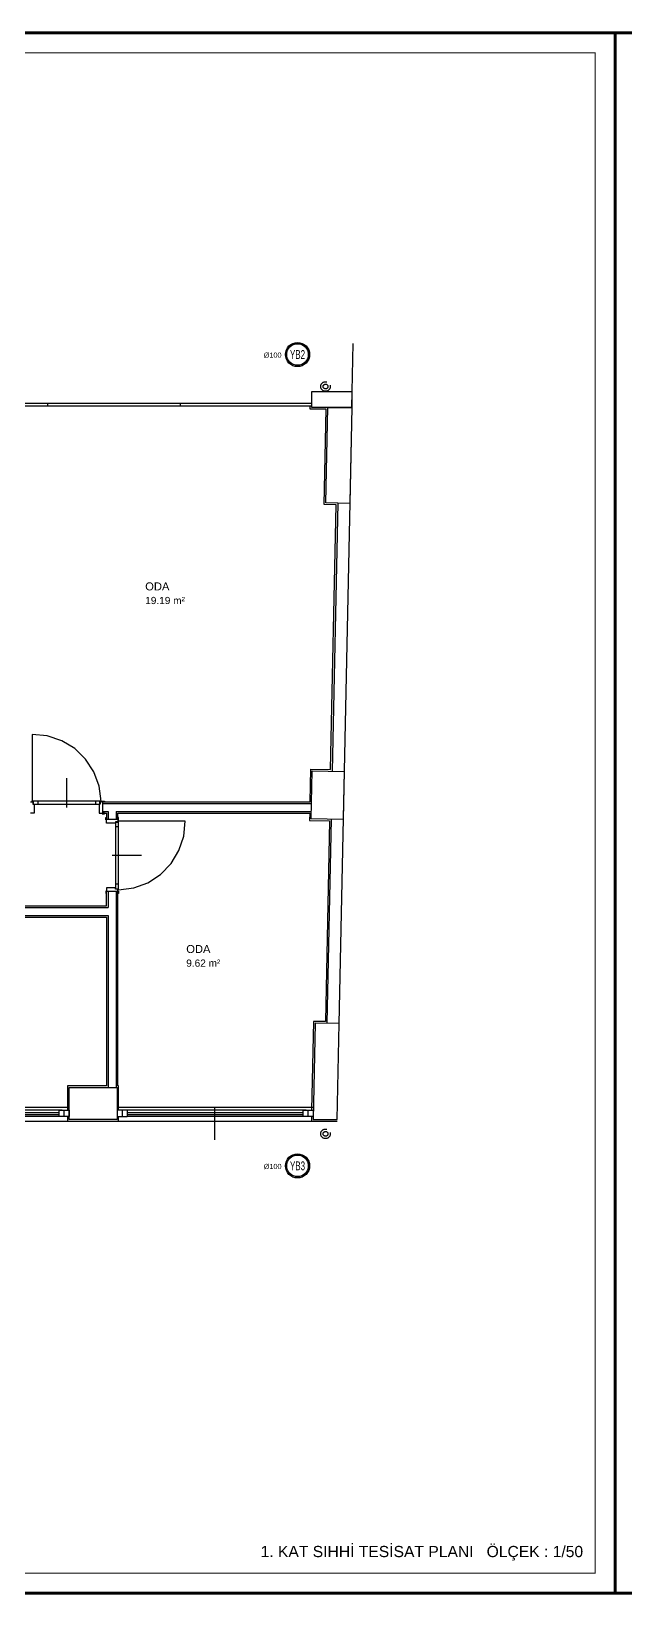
# Model space of a CAD drawing. Header units: centimetres. Extents: x -3952 to 26292, y -15092 to -10712.
# Drawn here: x 10670 to 11413, y -12902 to -10948 of the extents above; entities that cross this region are included whole.
import ezdxf
from ezdxf.enums import TextEntityAlignment as Align

# ---------------------------------------------------------------- set-up
doc = ezdxf.new("R2010")
doc.units = ezdxf.units.CM
doc.linetypes.add('YAGMUR HATTI', pattern=[36, 30, -6])
for name, color, linetype in [('MIMARI', 8, 'Continuous'), ('MIMARI-KOLON', 8, 'Continuous'), ('MIMARI-YAZI', 8, 'Continuous'), ('MTY-PAFTA', 7, 'Continuous'), ('MTY-PISSU-KOLONNO', 211, 'Continuous'), ('MTY-YAGMUR-BORUSU', 3, 'YAGMUR HATTI'), ('MTY-YAGMUR-BORUSU-CAP', 3, 'Continuous'), ('MTY-YAGMURSU-KOLON NO', 7, 'Continuous')]:
    doc.layers.add(name, color=color, linetype=linetype)
doc.layers.add('ROTAS-PAFTA-SINIRI', color=8, linetype='Continuous', plot=False)
doc.styles.add('ANOTATIVO', font='arial.ttf')
doc.styles.add('ROTAS', font='arial.ttf')

# ---------------------------------------------------------------- blocks, each defined once
blk = doc.blocks.new('ROTAS_PAFTA')
blk.add_lwpolyline([(0, 0), (1, 0), (1, 1), (0, 1)], close=True)
blk = doc.blocks.new('MTY-KOLON NO YAGMUR')
at = {"layer": 'MTY-YAGMURSU-KOLON NO', "linetype": 'Continuous', "ltscale": 100}
blk.add_circle((0, 0), 27.5, dxfattribs=at)
at = {"layer": 'MTY-YAGMURSU-KOLON NO', "color": 7, "linetype": 'Continuous', "ltscale": 100}
blk.add_circle((0, 0), 24.5, dxfattribs=at)
at = {"style": 'ANOTATIVO', "width": 0.65}
blk.add_attdef('K', text='', height=20, dxfattribs=at).set_placement((0, 0), align=Align.MIDDLE_CENTER)

msp = doc.modelspace()

# ---------------------------------------------------------------- linework, layer by layer
at = {"layer": 'MIMARI'}
for p, q in [((11070.9, -11418.1), (11072.6, -11338.1)), ((10690.4, -11413.1), (10690.4, -11416.1)), ((10856.4, -11413.1), (10856.4, -11416.1)), ((11070.9, -11418.1), (11054.7, -12188.6)), ((11053.4, -11537.7), (11046.4, -11872.7)), ((10671.3, -11826.9), (10671.3, -11910.1)), ((10714.4, -11881.6), (10714.4, -11918.3)), ((10669.4, -11911.1), (10672.3, -11911.1)), ((10757.4, -11910.1), (10671.3, -11910.1)), ((10671.3, -11911.1), (10671.3, -11910.1)), ((10672.8, -11911), (10671.3, -11911)), ((10672.3, -11911.1), (10672.3, -11914)), ((10672.3, -11914), (10673.8, -11914)), ((10672.8, -11913.9), (10672.8, -11911)), ((10672.8, -11913.9), (10755.9, -11913.9)), ((10673.8, -11914), (10673.8, -11925.1)), ((10678.4, -11910.1), (10678.4, -11913.9)), ((10750.3, -11910.1), (10750.3, -11913.9)), ((10754.9, -11914), (10754.9, -11925.1)), ((10756.4, -11914), (10754.9, -11914)), ((10755.9, -11913.9), (10755.9, -11911)), ((10755.9, -11911), (10757.4, -11911)), ((10759.4, -11911.1), (10756.4, -11911.1)), ((10756.4, -11911.1), (10756.4, -11914)), ((10757.4, -11911.1), (10757.4, -11910.1)), ((10758.8, -11910.1), (10761.8, -11910.1)), ((10758.8, -11911.1), (10758.8, -11910.1)), ((10761.8, -11911.1), (10758.8, -11911.1)), ((10759.4, -11911.1), (10759.4, -11925.1)), ((10759.4, -11913.1), (11020.6, -11913.1)), ((10759.4, -11913.1), (10759.4, -11923.1)), ((10761.8, -11910.1), (10761.8, -11911.1)), ((10673.8, -11925.1), (10669.4, -11925.1)), ((10754.9, -11925.1), (10759.4, -11925.1)), ((10758.8, -11925.1), (10758.8, -11926.2)), ((10761.9, -11925.1), (10758.8, -11925.1)), ((10758.8, -11926.2), (10761.9, -11926.2)), ((10759.4, -11923.1), (10766.4, -11923.1)), ((10761.9, -11926.2), (10761.9, -11925.1)), ((10763.2, -11930.5), (10764.4, -11930.5)), ((10763.2, -11933.6), (10763.2, -11930.5)), ((10764.4, -11933.6), (10763.2, -11933.6)), ((10764.4, -11930.5), (10764.4, -11933.6)), ((10764.4, -11937.5), (10764.4, -11933.1)), ((10778.4, -11933.1), (10764.4, -11933.1)), ((10775.4, -11937.5), (10764.4, -11937.5)), ((10766.4, -11923.1), (10766.4, -11933.1)), ((10776.4, -11933.1), (10766.4, -11933.1)), ((10775.4, -11936), (10775.4, -11937.5)), ((10778.4, -11936), (10775.4, -11936)), ((10775.5, -11936.5), (10775.5, -12019.6)), ((10775.5, -11936.5), (10778.4, -11936.5)), ((10776.4, -11923.1), (11020.4, -11923.1)), ((10776.4, -11923.1), (10776.4, -11933.1)), ((10778.4, -11930.6), (10778.4, -11933.6)), ((10779.3, -11930.6), (10778.4, -11930.6)), ((10778.4, -11933.1), (10778.4, -11936)), ((10778.4, -11933.6), (10779.3, -11933.6)), ((10778.4, -11936.5), (10778.4, -11935)), ((10778.4, -11935), (10779.4, -11935)), ((10779.3, -11933.6), (10779.3, -11930.6)), ((10779.4, -12021.1), (10779.4, -11935)), ((10862.5, -11935), (10779.4, -11935)), ((11045.1, -11932.7), (11039.8, -12187.8)), ((10779.4, -11942.1), (10775.5, -11942.1)), ((10807.8, -11978.1), (10771.1, -11978.1)), ((10779.4, -12014), (10775.5, -12014)), ((10764.4, -12022.5), (10763.2, -12022.5)), ((10763.2, -12022.5), (10763.2, -12025.6)), ((10763.2, -12025.6), (10764.4, -12025.6)), ((10764.4, -12018.6), (10764.4, -12023.1)), ((10775.4, -12018.6), (10764.4, -12018.6)), ((10764.4, -12025.6), (10764.4, -12022.5)), ((10778.4, -12023.1), (10764.4, -12023.1)), ((10766.4, -12023.1), (10766.4, -12043.1)), ((10776.4, -12023.1), (10766.4, -12023.1)), ((10775.4, -12020.1), (10775.4, -12018.6)), ((10778.4, -12020.1), (10775.4, -12020.1)), ((10775.5, -12019.6), (10778.4, -12019.6)), ((10776.4, -12023.1), (10776.4, -12268.1)), ((10778.4, -12019.6), (10778.4, -12021.1)), ((10778.4, -12023.1), (10778.4, -12020.1)), ((10778.4, -12021.1), (10779.4, -12021.1)), ((10778.4, -12025.5), (10778.4, -12022.5)), ((10778.4, -12022.5), (10779.3, -12022.5)), ((10779.3, -12025.5), (10778.4, -12025.5)), ((10779.3, -12022.5), (10779.3, -12025.5)), ((10417.4, -12043.1), (10766.4, -12043.1)), ((10417.4, -12053.1), (10766.4, -12053.1)), ((10766.4, -12053.1), (10766.4, -12268.2)), ((10717.2, -12293.1), (10337.4, -12293.1)), ((10339.4, -12310.1), (10715.2, -12310.1)), ((10708.7, -12296.3), (10350.2, -12296.3)), ((10704.5, -12299.8), (10350.2, -12299.8)), ((10350.2, -12302), (10704.5, -12302)), ((10704.5, -12304.3), (10350.2, -12304.3)), ((10704.5, -12296.3), (10704.5, -12304.3)), ((10711, -12296.3), (10711, -12304.3)), ((11022.3, -12293.1), (10777.4, -12293.1)), ((10779.4, -12310.1), (11020.2, -12310.1)), ((10783.8, -12296.3), (10783.8, -12304.3)), ((10790.2, -12296.3), (10790.2, -12304.3)), ((11013.7, -12296.3), (10790.2, -12296.3)), ((11009.5, -12299.8), (10790.2, -12299.8)), ((10790.2, -12302), (11009.5, -12302)), ((11009.5, -12304.3), (10790.2, -12304.3)), ((10899.8, -12333.3), (10899.8, -12292.1)), ((11009.5, -12296.3), (11009.5, -12304.3)), ((11016, -12296.3), (11016, -12304.3))]:
    msp.add_line(p, q, dxfattribs=at)
for points in [[(11020.9, -11418.1), (11020.9, -11398.1), (11070.9, -11398.1), (11070.9, -11418.1), (11020.9, -11418.1)], [(8034.4, -11416.1), (11020.9, -11416.1), (11020.9, -11413.1), (8034.4, -11413.1), (8034.4, -11416.1)], [(10759.4, -11911.1), (11018.6, -11911.1), (11019.5, -11870.2), (11044.4, -11870.7), (11051.3, -11539.7), (11036.3, -11539.4), (11038.8, -11420.1), (11018.9, -11420.1), (11018.9, -11416.1)], [(10757.4, -11910.1), (10755, -11891.3), (10748.4, -11873.5), (10738.1, -11857.6), (10724.5, -11844.4), (10708.2, -11834.6), (10690.2, -11828.7), (10671.3, -11826.9)], [(10670.4, -11910.5), (10671, -11910.5), (10670.4, -11910.5)], [(10759.4, -11925.1), (10764.4, -11925.1), (10764.4, -11933.1)], [(10778.4, -11933.1), (10778.4, -11925.1), (11018.3, -11925.1), (11018.1, -11934.2), (11043.1, -11934.7), (11037.8, -12185.7), (11022.9, -12185.4), (11020.4, -12296.3)], [(10778.9, -11934.1), (10778.9, -11934.7), (10778.9, -11934.1)], [(10779.4, -12021.1), (10798.2, -12018.7), (10816, -12012.1), (10831.8, -12001.8), (10845, -11988.1), (10854.8, -11971.9), (10860.8, -11953.9), (10862.5, -11935)], [(10417.4, -12041.1), (10764.4, -12041.1), (10764.4, -12023.1)], [(10779.4, -12296.3), (10779.4, -12266.1), (10778.4, -12266.1), (10778.4, -12023.1)], [(10417.4, -12055.1), (10764.4, -12055.1), (10764.4, -12266.1), (10715.4, -12266.1), (10715.4, -12296.3)], [(10704.5, -12296.3), (10717.4, -12296.3), (10717.4, -12304.3), (10704.5, -12304.3)], [(10715.4, -12304.3), (10715.4, -12310.1), (10779.4, -12310.1), (10779.4, -12304.3)], [(10790.2, -12296.3), (10777.4, -12296.3), (10777.4, -12304.3), (10790.2, -12304.3)], [(11009.5, -12296.3), (11022.4, -12296.3), (11022.4, -12304.3), (11009.5, -12304.3)], [(11020.4, -12304.2), (11020.4, -12310.1), (11052.4, -12310.1)]]:
    msp.add_lwpolyline(points, dxfattribs=at)
at = {"layer": 'MIMARI-KOLON'}
for points in [[(11040.9, -11418.1), (11070.9, -11418.1), (11068.4, -11538), (11038.4, -11537.4), (11040.9, -11418.1)], [(11021.4, -11872.2), (11061.4, -11873.1), (11060.2, -11933), (11020.2, -11932.2), (11021.4, -11872.2)], [(11024.9, -12187.5), (11022.4, -12308.1), (11052.4, -12308.1), (11054.9, -12188.1), (11024.9, -12187.5)], [(10717.4, -12268.1), (10777.4, -12268.1), (10777.4, -12308.1), (10717.4, -12308.1), (10717.4, -12268.1)]]:
    msp.add_lwpolyline(points, dxfattribs=at)
at = {"layer": 'MTY-PAFTA'}
for points, const_width in [([(7600, -12900), (11400, -12900), (11400, -10950), (7600, -10950)], 4), ([(11400, -12900), (15200, -12900), (15200, -10950), (11400, -10950)], 4), ([(7625, -12875), (11375, -12875), (11375, -10975), (7625, -10975)], 1)]:
    msp.add_lwpolyline(points, close=True, dxfattribs=dict(at, const_width=const_width))
at = {"layer": 'MTY-YAGMUR-BORUSU'}
for centre, radius in [((11038, -11392), 6), ((11038, -11392), 3), ((11038, -12326), 6), ((11038, -12326), 3)]:
    msp.add_circle(centre, radius, dxfattribs=at)

# ---------------------------------------------------------------- block references
at = {"layer": 'MTY-PISSU-KOLONNO'}
ref = msp.add_blockref('MTY-KOLON NO YAGMUR', (11003, -11352), dxfattribs=dict(at, xscale=0.55, yscale=0.55))
ref.add_attrib('K', 'YB2', dxfattribs={"height": 11, "style": 'ANOTATIVO', "width": 0.65}).set_placement((11003, -11352), align=Align.MIDDLE_CENTER)
ref = msp.add_blockref('MTY-KOLON NO YAGMUR', (11003, -12366), dxfattribs=dict(at, xscale=0.55, yscale=0.55))
ref.add_attrib('K', 'YB3', dxfattribs={"height": 11, "style": 'ANOTATIVO', "width": 0.65}).set_placement((11003, -12366), align=Align.MIDDLE_CENTER)
at = {"layer": 'ROTAS-PAFTA-SINIRI', "xscale": 3800, "yscale": 1950}
for p in [(7600, -12900), (11400, -12900)]:
    msp.add_blockref('ROTAS_PAFTA', p, dxfattribs=at)

# ---------------------------------------------------------------- texts
at = {"layer": 'MIMARI-YAZI', "style": 'ROTAS'}
for s, height, p in [('ODA', 10, (10812.6, -11646.8)), ('19.19 m²', 9, (10812.6, -11663.9)), ('ODA', 10, (10863.9, -12100)), ('9.62 m²', 9, (10863.9, -12117.1))]:
    msp.add_text(s, height=height, dxfattribs=at).set_placement(p)
at = {"layer": 'MTY-PAFTA', "style": 'ROTAS'}
msp.add_text('1. KAT SIHHİ TESİSAT PLANI   ÖLÇEK : 1/50', height=14, dxfattribs=at).set_placement((11360, -12855), align=Align.RIGHT)
at = {"layer": 'MTY-YAGMUR-BORUSU-CAP', "style": 'ROTAS'}
for p in [(10983, -11356), (10983, -12370)]:
    msp.add_text('Ø100', height=6.5, dxfattribs=at).set_placement(p, align=Align.RIGHT)

doc.saveas('drawing.dxf')
